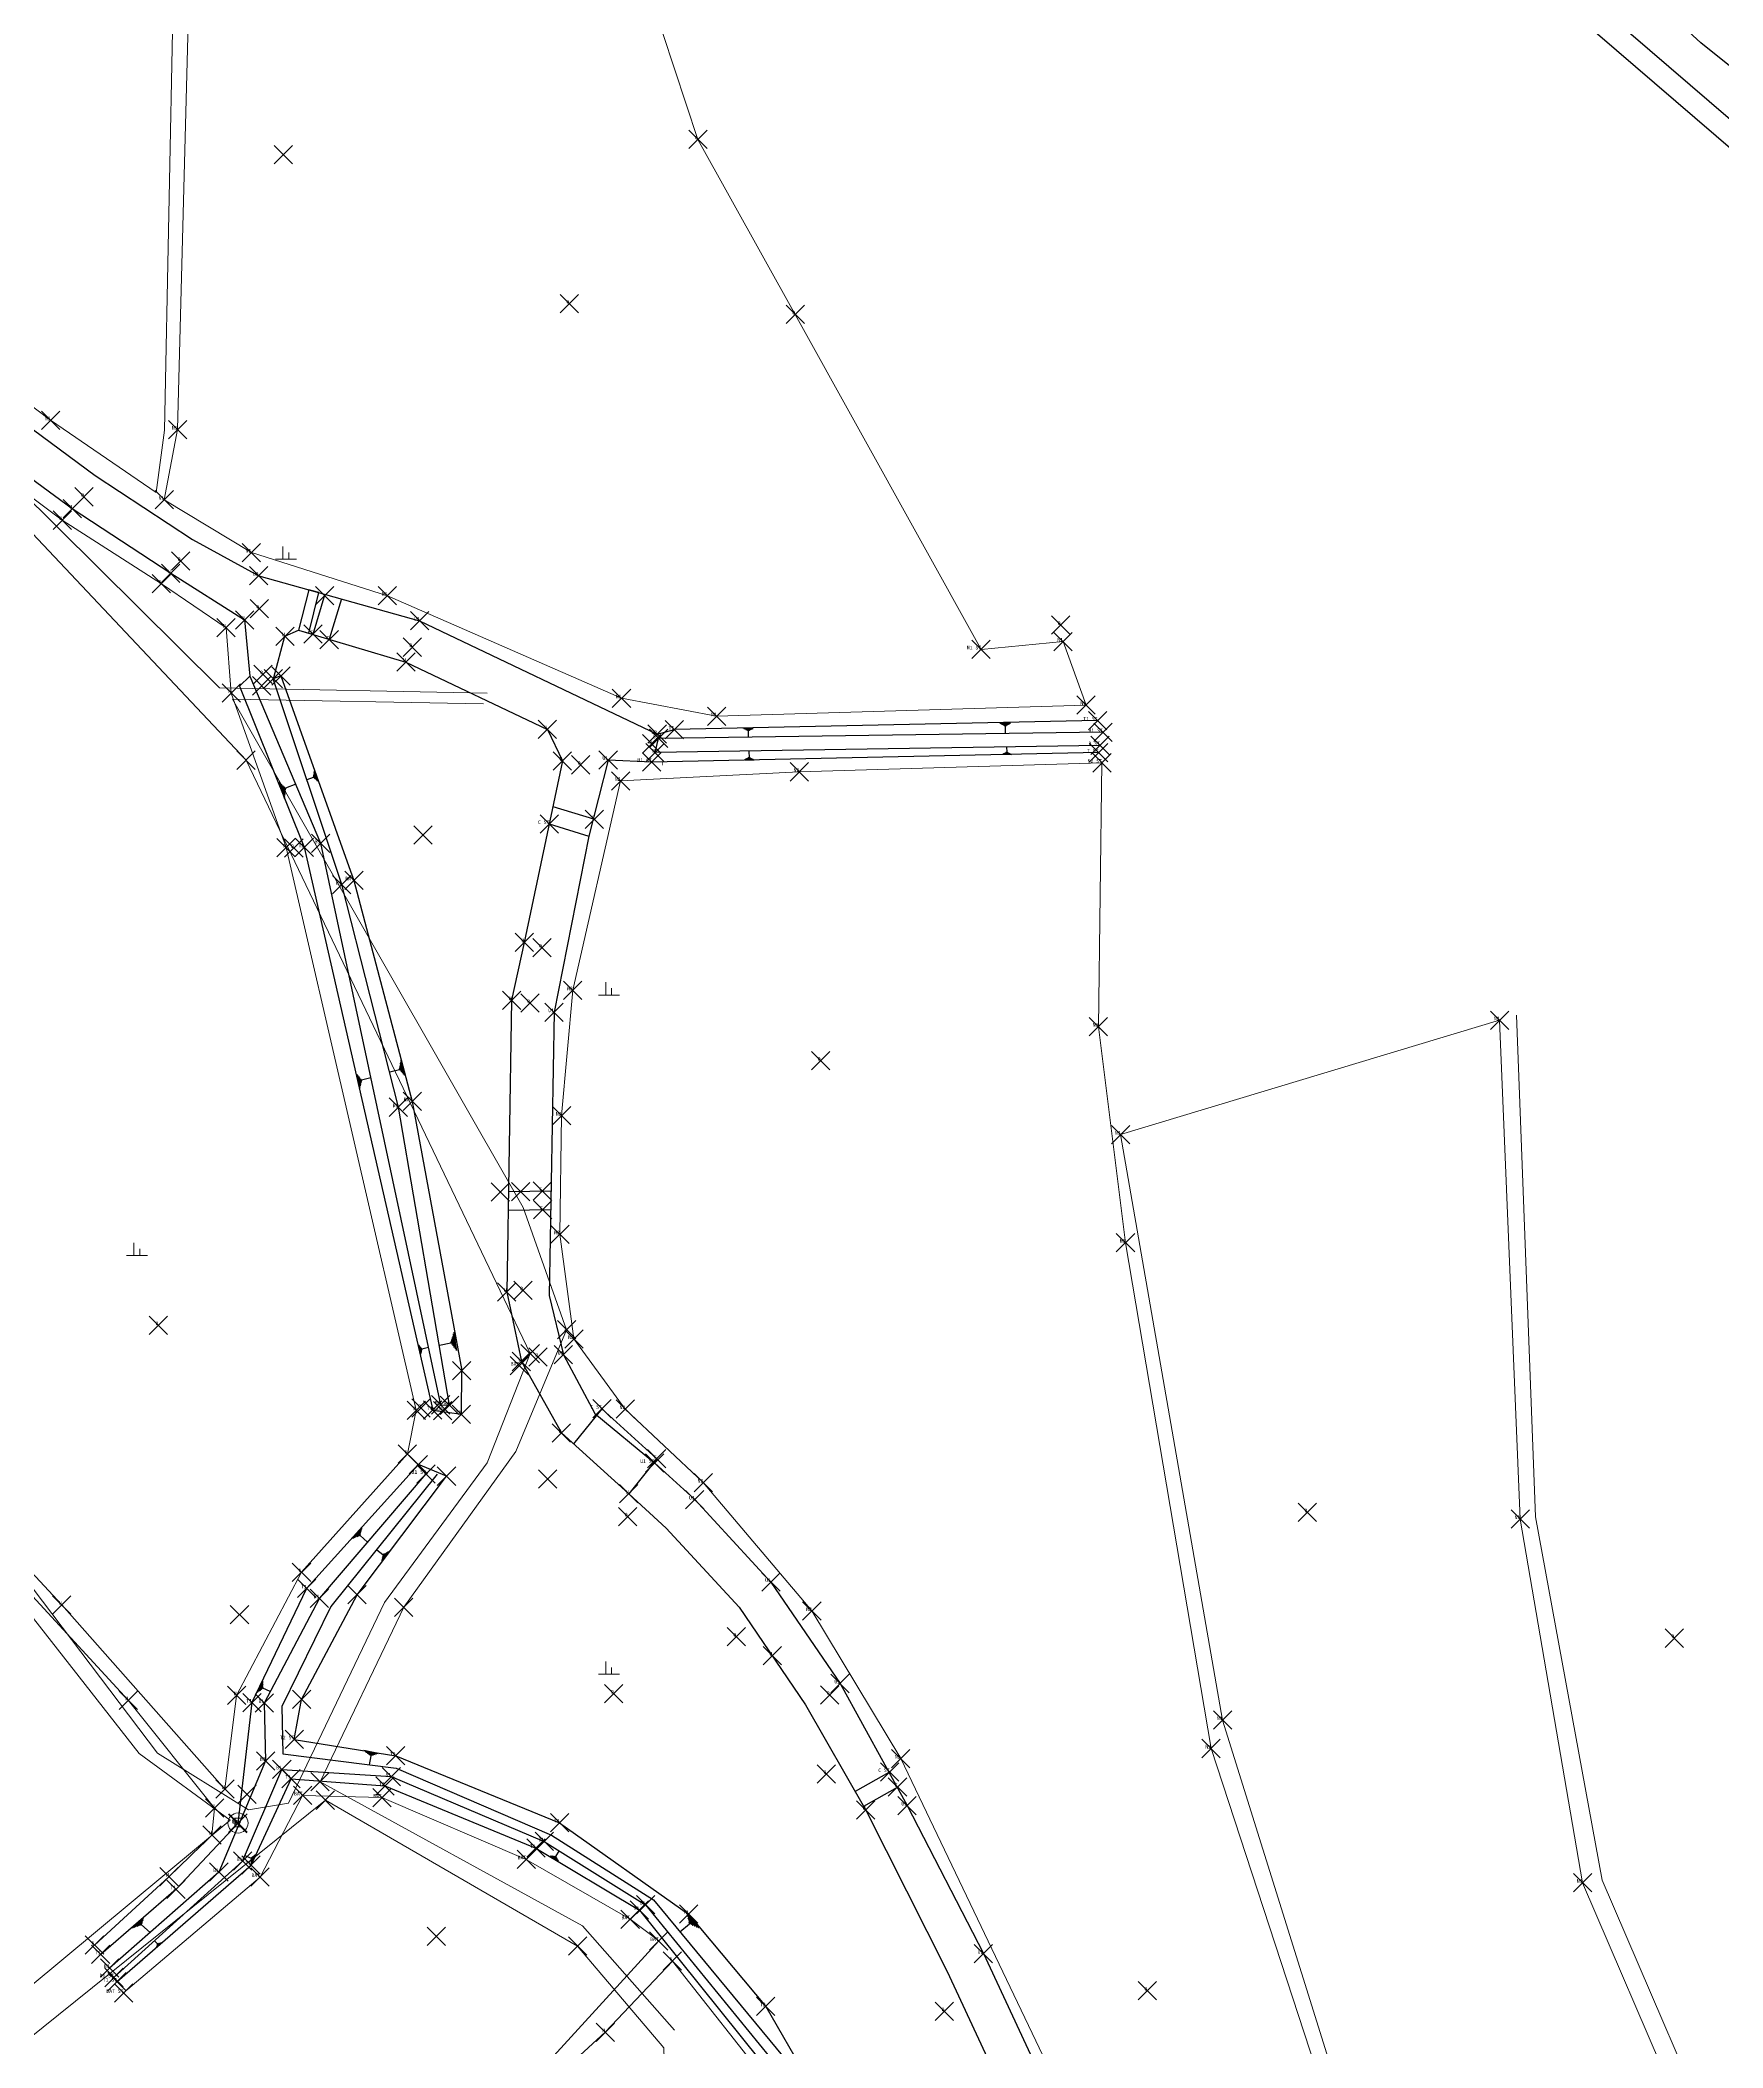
# Model space of a CAD drawing. Header units: millimetres. Extents: x 209513 to 211421, y 268482 to 269727.
# Drawn here: x 209906.1 to 209997.6, y 268704.3 to 268813.5 of the extents above; entities that cross this region are included whole.
import ezdxf
from ezdxf.enums import TextEntityAlignment as Align

# ---------------------------------------------------------------- set-up
doc = ezdxf.new("R2010")
doc.units = ezdxf.units.MM
doc.header["$MEASUREMENT"] = 0
doc.header["$PDMODE"] = 3
doc.header["$PDSIZE"] = 0.5
for name, color, linetype in [("con'c구조물", 8, 'CONTINUOUS'), ('비탈면', 8, 'CONTINUOUS'), ('수문', 8, 'CONTINUOUS'), ('측구', 8, 'CONTINUOUS'), ('현황', 8, 'CONTINUOUS')]:
    doc.layers.add(name, color=color, linetype=linetype)
for name, color, linetype, lineweight in [('논밭', 8, 'CONTINUOUS', 0), ('전력주', 8, 'CONTINUOUS', 0), ('지반고', 8, 'CONTINUOUS', 0), ('측점', 8, 'CONTINUOUS', 0)]:
    doc.layers.add(name, color=color, linetype=linetype, lineweight=lineweight)
doc.layers.get('지반고').off()
doc.styles.add('Style-Dot', font='Dotum.ttf')
doc.styles.add('txt', font='TXT', dxfattribs={"height": 0.2})

# ---------------------------------------------------------------- blocks, each defined once
blk = doc.blocks.new('ep')
at = {"layer": '전력주', "lineweight": 0}
blk.add_circle((0, 0), 0.548539918217936, dxfattribs=at)
at = {"layer": '전력주', "lineweight": 0, "style": 'Style-Dot'}
blk.add_text('E', height=0.5429726355287119, dxfattribs=at).set_placement((-0.2559829561214428, -0.242985439079348))

msp = doc.modelspace()

# ---------------------------------------------------------------- linework, layer by layer
at = {"layer": "con'c구조물", "extrusion": (0.0308095449564479, -0.006335308850533515, 0.9995051954849185)}
for p, q in [((209921.5693206881, 268783.3739961485, 15.36080460876723), (209920.9161481744, 268781.1883804292, 15.36708511370378)), ((209922.4651358019, 268783.1236467214, 15.33160446344276), (209921.8077180609, 268780.9238258185, 15.33792578787257))]:
    msp.add_line(p, q, dxfattribs=at)
at = {"layer": "con'c구조물", "extrusion": (-0.02268591164003594, -0.01338649468990124, 0.9996530153873282)}
for p, q in [((209933.9690186214, 268771.8267042306, 15.25403282823696), (209936.1746326414, 268771.1460855192, 15.29497229960657)), ((209933.7693407773, 268770.874215027, 15.23674646454244), (209935.9380000001, 268770.2050000001, 15.27700000000004))]:
    msp.add_line(p, q, dxfattribs=at)
at = {"layer": "con'c구조물", "extrusion": (-0.003756553823656259, -0.009972513594643028, 0.9999432170258342)}
for p, q in [((209931.552303182, 268750.874626586, 15.24287552867404), (209933.8733611977, 268750.9015924064, 15.25186413544695)), ((209931.5353351054, 268749.8600809158, 15.23269363853331), (209933.8563931211, 268749.8870467361, 15.2416822453061))]:
    msp.add_line(p, q, dxfattribs=at)
at = {"layer": "con'c구조물", "extrusion": (0.005337917541003876, 0.01061165244824394, 0.9999294472454759)}
for p, q in [((209936.641, 268739.0470000001, 15.39800000000006), (209935.1033496919, 268737.1279007067, 15.42657468128985)), ((209936.641, 268739.0470000001, 15.39799999999968), (209939.623, 268736.322, 15.41100000000006)), ((209939.623, 268736.322, 15.41100000000006), (209938.1002667638, 268734.4215182961, 15.43929747224365))]:
    msp.add_line(p, q, dxfattribs=at)
at = {"layer": "con'c구조물"}
for p, q in [((209952.2568100694, 268719.2489806086, 15.27572725667598), (209950.4215937191, 268718.2041630606, 15.22036429858034)), ((209952.7019062669, 268718.4368523743, 15.24630333152488), (209950.8797607331, 268717.399476248, 15.19133468065453))]:
    msp.add_line(p, q, dxfattribs=at)
at = {"layer": '논밭'}
for p, q in [((209935.4070862825, 268827.673737229, 15.09), (209941.8636355736, 268808.1313704772, 15.15)), ((209913.5242555165, 268826.0788260938, 15.07), (209912.8363061628, 268792.3010412223, 15.14)), ((209941.8636355736, 268808.1313704772, 15.15), (209947.1584758685, 268798.6049934491, 15.08)), ((209947.1584758685, 268798.6049934491, 15.08), (209957.2760014221, 268780.3709986154, 15.11400718866628)), ((209912.3835633257, 268788.9155496625, 15.17), (209906.643, 268792.844, 15.172)), ((209912.8363061628, 268792.3010412223, 15.14), (209912.3835633257, 268788.9155496625, 15.17)), ((209918.8809999212, 268785.2804023878), (209920.0234901196, 268785.2804023878)), ((209919.281329868, 268785.9809955505), (209919.281329868, 268785.2804023878)), ((209919.6006898337, 268785.6486933709), (209919.6006898337, 268785.2804023878)), ((209947.381, 268773.711, 14.989), (209963.849, 268774.2, 15.039)), ((209936.449190637, 268761.5603918462), (209937.5916808354, 268761.5603918462)), ((209936.8495205838, 268762.2609850089), (209936.8495205838, 268761.5603918462)), ((209937.1688805495, 268761.9286828293), (209937.1688805495, 268761.5603918462)), ((209910.7702916023, 268747.3782549815), (209911.9127818006, 268747.3782549815)), ((209911.1706215491, 268748.0788481442), (209911.1706215491, 268747.3782549815)), ((209911.4899815148, 268747.7465459646), (209911.4899815148, 268747.3782549815)), ((209936.8495205838, 268725.2953217385), (209936.8495205838, 268724.5947285758)), ((209936.449190637, 268724.5947285758), (209937.5916808354, 268724.5947285758)), ((209937.1688805495, 268724.9630195589), (209937.1688805495, 268724.5947285758))]:
    msp.add_line(p, q, dxfattribs=at)
at = {"layer": '논밭', "extrusion": (0.0002367025367294667, -0.0002305551082386811, 0.9999999454081241)}
for p, q in [((209913.5500066552, 268792.3359935183, 15.12711583395915), (209914.426009872, 268826.1559903849, 15.13470585522814)), ((209912.8259870778, 268788.519012587, 15.12640718673932), (209913.5500066552, 268792.3359935183, 15.12711583395915)), ((209917.5670072487, 268785.6459929402, 15.12462258578514), (209912.8259870778, 268788.519012587, 15.12640718673932)), ((209924.9719908465, 268783.2970089164, 15.12232823699199), (209917.5670072487, 268785.6459929402, 15.12462258578514)), ((209937.7059997701, 268777.7160002247, 15.11802733447925), (209924.9719908465, 268783.2970089164, 15.12232823699199)), ((209957.2760014221, 268780.3709986154, 15.11400718866628), (209961.7320061667, 268780.8029939941, 15.1130520397287)), ((209961.7320061667, 268780.8029939941, 15.1130520397287), (209962.9869988064, 268777.342001163, 15.11195703015073)), ((209942.8850072378, 268776.7389929509, 15.11657619617693), (209937.7059997701, 268777.7160002247, 15.11802733447925)), ((209962.9869988064, 268777.342001163, 15.11195703015073), (209942.8850072378, 268776.7389929509, 15.11657619617693))]:
    msp.add_line(p, q, dxfattribs=at)
at = {"layer": '논밭'}
for points in [[(209907.8329869334, 268881.8795179275), (209900.1859869334, 268872.0490179275), (209900.1859869334, 268872.0490179275), (209900.1859869334, 268872.0490179275), (209890.3833099389, 268838.2987493921), (209890.3833099389, 268838.2987493921), (209888.131943388, 268820.4621424152), (209888.131943388, 268820.4621424152), (209889.5646179628, 268808.5859559196), (209889.5646179628, 268808.5859559196), (209889.5646179628, 268808.5859559196), (209889.5646179628, 268808.5859559196), (209904.8409869334, 268789.1800179275), (209915.8319692093, 268778.2826849128), (209930.3960376655, 268777.9981438784), (209930.3960376655, 268777.9981438784)], [(209887.8119940308, 268808.6827488316), (209903.8376681994, 268788.5832116385), (209903.8376681994, 268788.5832116385), (209917.2757295222, 268774.3459766931), (209917.2757295222, 268774.3459766931), (209932.738142348, 268742.0486424438), (209932.738142348, 268742.0486424438), (209930.4066966709, 268736.0942319373), (209924.8083551697, 268728.5031901845)], [(209916.5394277281, 268777.6595892349), (209932.3512902239, 268750.0028374054), (209932.3512902239, 268750.0028374054), (209934.7195516596, 268743.343164916), (209934.7195516596, 268743.343164916)], [(209916.5394277281, 268777.6595892349), (209930.2069869333, 268777.4160179275), (209930.2069869333, 268777.4160179275)], [(209876.123683015, 268768.4527756598), (209885.3795508864, 268756.0785388177), (209912.4632572473, 268720.2952331254), (209917.4093535025, 268717.2117070447), (209919.5813730087, 268717.573592418)], [(209882.7255180173, 268757.4675137891), (209889.6323166749, 268748.173610124), (209911.4675564936, 268720.2857569075), (209916.41159264, 268716.6485487279)], [(209931.9489869333, 268736.7130179275), (209934.7195516596, 268743.343164916)], [(209931.9489869333, 268736.7130179275), (209931.9489869333, 268736.7130179275), (209925.8610857513, 268728.2385662364), (209921.30916902, 268718.7398132172), (209921.30916902, 268718.7398132172), (209921.30916902, 268718.7398132172), (209935.5884044454, 268710.9003491931), (209935.5884044454, 268710.9003491931), (209940.5966309673, 268705.2253766725)], [(209924.8083551697, 268728.5031901845), (209919.5813730087, 268717.573592418)], [(209869.944, 268676.207), (209921.5972298396, 268717.7410582325)], [(209940.0045877418, 268704.2593178304), (209935.3173395793, 268709.801818203), (209921.5972298396, 268717.7410582325), (209921.5972298396, 268717.7410582325)], [(209869.198, 268677.386), (209916.41159264, 268716.6485487279)], [(209885.7335078482, 268659.2700941749), (209927.3919962936, 268691.9630671783), (209940.0692203738, 268702.3779376591), (209940.0045877418, 268704.2593178303)]]:
    msp.add_lwpolyline(points, dxfattribs=at)
at = {"layer": '논밭', "extrusion": (0.0003118027710556462, -0.000435577095586781, 0.9999998565258026), "elevation": -36.49345377722924}
msp.add_lwpolyline([(209914.6570749378, 268862.8515991312), (209899.3810632084, 268863.5676144117), (209895.4730521734, 268847.7406310631), (209892.6790625987, 268835.7336174482), (209891.2090904207, 268820.5015799275), (209891.6420729388, 268814.26860497), (209893.1350853382, 268807.1065884288), (209896.4230758242, 268800.5586025639), (209906.6280656622, 268792.8536181837)], dxfattribs=at)
at = {"layer": '논밭', "extrusion": (0.0006714801572836021, -0.0001403500967766912, 0.9999997647080967), "elevation": 118.4106645980119}
msp.add_lwpolyline([(209874.0994869356, 268808.399263148), (209885.1804783941, 268812.2922654168), (209887.7474811727, 268812.9102649512), (209890.735534889, 268802.5232539665), (209893.2014826291, 268798.5962650448), (209895.7325075747, 268796.034259975), (209902.4914328597, 268790.9552759604), (209907.2224344791, 268787.4282758795), (209912.6134466932, 268783.9702736147), (209916.1295103627, 268781.5702604961), (209916.4125089559, 268778.0202608382), (209919.3974753804, 268769.6082680798), (209926.48148587, 268738.9842665227), (209925.9984712063, 268736.604269588), (209920.2364725052, 268730.1632691087), (209916.707505532, 268723.4642621052), (209916.0744915736, 268718.3652650429), (209907.1904774609, 268728.3842674756), (209900.2564709665, 268735.8462684329)], dxfattribs=at)
at = {"layer": '논밭', "extrusion": (0.001538218936627372, -0.0001002819050938015, 0.9999988119123154), "elevation": 311.0111037776603}
msp.add_lwpolyline([(209963.5774670076, 268774.2325447637), (209963.386568756, 268759.8655381877), (209964.8596223893, 268748.1115348644), (209969.5155491994, 268720.5845401332), (209975.8524571004, 268701.2255467238), (209975.6635050088, 268693.786543623), (209975.0075273199, 268691.3495421301), (209968.4265812522, 268688.8535381191), (209964.5384597178, 268695.1455457108), (209952.62652611, 268720.0325403385), (209947.792519523, 268728.0745403547), (209941.886560351, 268735.0555372023), (209937.6425084577, 268739.0565402381), (209934.8446009847, 268742.8795339708), (209934.0795111349, 268748.5755397408), (209934.1736063934, 268755.0335335055), (209934.7855241438, 268761.8545388803), (209937.3874303104, 268773.2515451411), (209947.1095634013, 268773.7435372119)], dxfattribs=at)
at = {"layer": '논밭', "extrusion": (-0.0009666898849818543, -0.0005701214813454407, 0.9999993702358831), "elevation": -341.1030647979517}
msp.add_lwpolyline([(209997.1644652705, 268694.9991979083), (209994.9394479429, 268701.3981872623), (209989.9154145228, 268713.0911670362), (209986.5274422064, 268732.892181079), (209985.4065480995, 268760.0422394275), (209964.7805084359, 268753.8122227315), (209970.3304217405, 268721.9461752507), (209976.8104564137, 268701.169197291), (209976.2064189948, 268690.9191770551), (209974.8204795773, 268689.7662133537), (209969.2464599478, 268687.7542036399), (209973.9174451984, 268681.3221946992), (209983.478447498, 268672.8621947957), (209990.8364430933, 268664.392191547), (209992.0904048063, 268659.2441694575), (209991.7534329979, 268652.3151873028), (209988.2644056273, 268643.683173525), (209983.6354300241, 268634.1621907367)], dxfattribs=at)
at = {"layer": '논밭', "elevation": 15.113}
msp.add_lwpolyline([(209998.344, 268696.478), (209991.0626353074, 268713.3819989795), (209987.4340798868, 268733.1676427635), (209986.4098636675, 268760.4579162738)], dxfattribs=at)
at = {"layer": '논밭', "extrusion": (-0.005668283752365497, -0.00490487568878278, 0.9999719059822533), "elevation": -2492.598503847822}
msp.add_lwpolyline([(209896.7393659581, 268725.9584484413), (209907.5835318479, 268714.1855828554), (209912.2782750344, 268708.3193659307), (209912.1323567368, 268706.845456388), (209909.7950031651, 268704.5762102253), (209905.7451815962, 268700.8564656691)], dxfattribs=at)
at = {"layer": '논밭', "extrusion": (-0.005165705181539792, -0.001593456849760757, 0.9999853880858687), "elevation": -1497.844958003163}
msp.add_lwpolyline([(209907.8870071269, 268705.2033714897), (209915.3179544712, 268711.5083166591), (209917.6333265091, 268715.950416252), (209921.9485427194, 268715.8314653372), (209929.7966756313, 268712.4724782999), (209935.4532333878, 268709.2103227426), (209937.0082074747, 268708.0293098488), (209929.3782317913, 268699.6693593658), (209918.5583244987, 268689.9724448053)], dxfattribs=at)
at = {"layer": '논밭', "extrusion": (-0.002277892255072787, -0.0009266723027100704, 0.9999969762380874), "elevation": -712.3074785441571}
msp.add_lwpolyline([(209921.2432690442, 268690.6943059383), (209936.3092709591, 268704.5662848598), (209939.967318416, 268708.4402986416), (209945.4323976314, 268701.4933280821), (209950.6012042672, 268692.1802479628), (209954.233313295, 268685.1792914887), (209948.2633128383, 268678.8723003119), (209935.3481709471, 268667.1102612704)], dxfattribs=at)
at = {"layer": '비탈면', "elevation": 12.248}
for points in [[(209944.625411787, 268775.597708915), (209944.6180336825, 268775.9472428228), (209944.5675732596, 268775.9711555155), (209944.6674400904, 268775.9732635454), (209944.5171128367, 268775.9950682083), (209944.7168464983, 268775.999284268), (209944.4666524138, 268776.018980901), (209944.7662529062, 268776.0253049906), (209944.4161919909, 268776.0428935937), (209944.8156593142, 268776.0513257132), (209944.365731568, 268776.0668062865), (209944.8650657221, 268776.0773464359), (209944.3152711452, 268776.0907189792)], [(209958.6029492844, 268775.8104231087), (209958.5945249254, 268776.209522783), (209958.5369089463, 268776.2368264227), (209958.6509374247, 268776.2392333824), (209958.4792929672, 268776.2641300624), (209958.7073499239, 268776.2689439818), (209958.421676988, 268776.291433702), (209958.7637624231, 268776.2986545812), (209958.3640610089, 268776.3187373417), (209958.8201749224, 268776.3283651806), (209958.3064450298, 268776.3460409814), (209958.8765874216, 268776.35807578), (209958.2488290507, 268776.3733446211)], [(209944.6388818803, 268774.8188211794), (209944.6458098324, 268774.4917565616), (209944.693028203, 268774.4693845105), (209944.5995811693, 268774.4674050956), (209944.7402465735, 268774.4470124595), (209944.5533525061, 268774.4430536297), (209944.7874649441, 268774.4246404085), (209944.507123843, 268774.4187021638), (209944.8346833146, 268774.4022683575), (209944.4608951799, 268774.394350698), (209944.8819016852, 268774.3798963065), (209944.4146665168, 268774.3699992321), (209944.9291200557, 268774.3575242555)], [(209958.6602637105, 268775.0692761699), (209958.6664640497, 268774.7765617354), (209958.7087232788, 268774.7565393242), (209958.6250905832, 268774.7547677988), (209958.7509825079, 268774.7365169131), (209958.5837171168, 268774.7329738621), (209958.7932417371, 268774.716494502), (209958.5423436504, 268774.7111799255), (209958.8355009663, 268774.6964720909), (209958.500970184, 268774.6893859889), (209958.8777601954, 268774.6764496798), (209958.4595967176, 268774.6675920523), (209958.9200194246, 268774.6564272686)], [(209920.603648464, 268773.2877173029), (209920.9570550642, 268773.4138409309), (209920.9642807317, 268773.4733364187), (209921.000316054, 268773.3723631043), (209920.9715063991, 268773.5328319065), (209921.0435770437, 268773.3308852778), (209920.9787320665, 268773.5923273942), (209921.0868380335, 268773.2894074512), (209920.985957734, 268773.651822882), (209921.1300990232, 268773.2479296246), (209920.9931834014, 268773.7113183698), (209921.173360013, 268773.206451798), (209921.0004090689, 268773.7708138575)], [(209919.979453162, 268773.0477164698), (209919.4173333925, 268772.8223557959), (209919.4093763624, 268772.7259557808), (209919.3449875984, 268772.8865614292), (209919.4014193322, 268772.6295557655), (209919.2726418043, 268772.9507670624), (209919.3934623021, 268772.5331557504), (209919.2002960102, 268773.0149726957), (209919.385505272, 268772.4367557352), (209919.1279502161, 268773.079178329), (209919.3775482419, 268772.34035572), (209919.0556044221, 268773.1433839622), (209919.3695912118, 268772.2439557048)], [(209925.1047952988, 268757.3791463681), (209925.6211178874, 268757.5153868315), (209925.638535149, 268757.598878663), (209925.6774609957, 268757.4513579234), (209925.6559524105, 268757.6823704945), (209925.7338041039, 268757.3873290154), (209925.6733696721, 268757.7658623261), (209925.7901472122, 268757.3233001073), (209925.6907869336, 268757.8493541576), (209925.8464903204, 268757.2592711992), (209925.7082041951, 268757.9328459891), (209925.9028334287, 268757.1952422911), (209925.7256214567, 268758.0163378206)], [(209924.0621341442, 268757.0479850267), (209923.562054864, 268756.9338238985), (209923.542643648, 268756.854229635), (209923.5100261828, 268756.9971094294), (209923.5232324321, 268756.7746353716), (209923.4579975016, 268757.0603949603), (209923.5038212161, 268756.6950411082), (209923.4059688204, 268757.1236804912), (209923.4844100001, 268756.6154468447), (209923.3539401393, 268757.1869660221), (209923.4649987841, 268756.5358525813), (209923.3019114581, 268757.250251553), (209923.4455875681, 268756.4562583178)], [(209927.7996558558, 268742.510298637), (209928.4268116064, 268742.6253656275), (209928.4551703042, 268742.7231783769), (209928.4880465872, 268742.5439910196), (209928.483529002, 268742.8209911263), (209928.549281568, 268742.4626164117), (209928.5118876999, 268742.9188038756), (209928.6105165489, 268742.3812418038), (209928.5402463977, 268743.016616625), (209928.6717515297, 268742.2998671958), (209928.5686050955, 268743.1144293744), (209928.7329865105, 268742.2184925879), (209928.5969637934, 268743.2122421238)], [(209927.1988459486, 268742.3781575015), (209926.839952552, 268742.2962271422), (209926.8260216464, 268742.2391044885), (209926.8026129724, 268742.3416454589), (209926.8120907409, 268742.1819818347), (209926.7652733927, 268742.3870637756), (209926.7981598353, 268742.1248591809), (209926.7279338131, 268742.4324820923), (209926.7842289297, 268742.0677365271), (209926.6905942334, 268742.477900409), (209926.7702980241, 268742.0106138734), (209926.6532546538, 268742.5233187258), (209926.7563671185, 268741.9534912196)], [(209923.8817957412, 268731.7793702968), (209923.4811856342, 268732.1408341908), (209923.4009329275, 268732.109423025), (209923.5042083257, 268732.2238830556), (209923.3206802207, 268732.0780118593), (209923.5272310172, 268732.3069319204), (209923.2404275139, 268732.0466006936), (209923.5502537087, 268732.3899807853), (209923.1601748071, 268732.0151895279), (209923.5732764002, 268732.4730296501), (209923.0799221004, 268731.9837783622), (209923.5962990917, 268732.556078515), (209922.9996693936, 268731.9523671965)], [(209924.389785588, 268731.3659659517), (209924.7295537245, 268731.1095380067), (209924.7904554407, 268731.1397600301), (209924.7171903135, 268731.0426834197), (209924.8513571568, 268731.1699820536), (209924.7048269025, 268730.9758288327), (209924.912258873, 268731.2002040769), (209924.6924634915, 268730.9089742457), (209924.9731605892, 268731.2304261004), (209924.6801000806, 268730.8421196587), (209925.0340623054, 268731.2606481238), (209924.6677366697, 268730.7752650717), (209925.0949640216, 268731.2908701472)], [(209918.5968065258, 268723.6508280871), (209918.191948789, 268723.844719228), (209918.1353316448, 268723.8007317756), (209918.1907291136, 268723.9164054148), (209918.0787145006, 268723.7567443233), (209918.1895094382, 268723.9880916015), (209918.0220973564, 268723.712756871), (209918.1882897629, 268724.0597777883), (209917.9654802122, 268723.6687694187), (209918.1870700875, 268724.1314639751), (209917.908863068, 268723.6247819663), (209918.1858504121, 268724.2031501618), (209917.8522459238, 268723.580794514)], [(209924.0020697947, 268719.6637652094), (209924.0818744352, 268720.1590207793), (209924.0168239709, 268720.2057968401), (209924.1583255624, 268720.1829955142), (209923.9517735067, 268720.2525729008), (209924.2347766896, 268720.2069702491), (209923.8867230425, 268720.2993489616), (209924.3112278167, 268720.230944984), (209923.8216725783, 268720.3461250223), (209924.3876789439, 268720.2549197188), (209923.756622114, 268720.392901083), (209924.4641300711, 268720.2788944537), (209923.6915716498, 268720.4396771438)], [(209917.2177579734, 268714.7306406939), (209917.5508295969, 268714.5762004544), (209917.5966833186, 268714.6127506692), (209917.5525575358, 268714.5175873482), (209917.6425370402, 268714.649300884), (209917.5542854748, 268714.458974242), (209917.6883907618, 268714.6858510988), (209917.5560134136, 268714.4003611358), (209917.7342444834, 268714.7224013136), (209917.5577413525, 268714.3417480296), (209917.780098205, 268714.7589515284), (209917.5594692914, 268714.2831349234), (209917.8259519266, 268714.7955017432)], [(209934.3101050235, 268714.9916492855), (209934.1197302595, 268714.673793437), (209934.1515400404, 268714.6238930529), (209934.0607240837, 268714.6782858426), (209934.1833498214, 268714.5739926689), (209934.0017179079, 268714.6827782483), (209934.2151596023, 268714.5240922848), (209933.9427117321, 268714.687270654), (209934.2469693833, 268714.4741919008), (209933.8837055563, 268714.6917630597), (209934.2787791642, 268714.4242915168), (209933.8246993805, 268714.6962554654), (209934.3105889451, 268714.3743911327)], [(209912.0528379415, 268710.5329691517), (209911.5972982455, 268710.9596159975), (209911.5157295957, 268710.9294253642), (209911.6220869288, 268711.0429852972), (209911.4341609459, 268710.899234731), (209911.6468756122, 268711.126354597), (209911.3525922961, 268710.8690440978), (209911.6716642955, 268711.2097238967), (209911.2710236462, 268710.8388534646), (209911.6964529788, 268711.2930931965), (209911.1894549964, 268710.8086628314), (209911.7212416621, 268711.3764624962), (209911.1078863466, 268710.7784721981)], [(209940.8843269004, 268710.568215848), (209941.4132776062, 268711.0104118998), (209941.3878889349, 268711.1175617187), (209941.514230664, 268710.9664329456), (209941.3625002636, 268711.2247115375), (209941.6151837218, 268710.9224539913), (209941.3371115924, 268711.3318613563), (209941.7161367796, 268710.8784750371), (209941.3117229211, 268711.4390111751), (209941.8170898375, 268710.8344960828), (209941.2863342499, 268711.546160994), (209941.9180428953, 268710.7905171285), (209941.2609455786, 268711.6533108128)], [(209912.2843838093, 268710.1053426517), (209912.4632634865, 268709.9208205035), (209912.5024009131, 268709.9331945896), (209912.4496802994, 268709.8820861105), (209912.5415383398, 268709.9455686758), (209912.4360971123, 268709.8433517175), (209912.5806757665, 268709.9579427619), (209912.4225139252, 268709.8046173244), (209912.6198131931, 268709.9703168481), (209912.4089307382, 268709.7658829314), (209912.6589506198, 268709.9826909342), (209912.3953475511, 268709.7271485383), (209912.6980880465, 268709.9950650203)]]:
    msp.add_lwpolyline(points, dxfattribs=at)
at = {"layer": '수문', "elevation": 15.4425689741156}
msp.add_lwpolyline([(209920.1391309113, 268781.4189439585), (209920.685025297, 268781.2569612817), (209921.2384543024, 268783.4664618915), (209920.6871703134, 268783.6205267523), (209920.1391309113, 268781.4189439585)], dxfattribs=at)
at = {"layer": '측구', "extrusion": (-0.002365960113180924, -0.0004604847966485613, 0.9999970950890282)}
for p, q in [((209897.6353626069, 268798.2699708706, 15.38225308270461), (209909.0756043238, 268789.8470427152, 15.40544167529387)), ((209909.0756043238, 268789.8470427152, 15.40544167529387), (209914.3691055976, 268786.3646762964, 15.41636234309814)), ((209914.3691055976, 268786.3646762964, 15.41636234309814), (209917.9659859012, 268784.380997256, 15.42395898645654))]:
    msp.add_line(p, q, dxfattribs=at)
at = {"layer": '측구'}
for p, q in [((209936.981, 268774.353, 15.349), (209935.938, 268770.205, 15.277)), ((209939.355, 268774.242, 15.381), (209936.981, 268774.353, 15.349)), ((209935.938, 268770.205, 15.277), (209934.036, 268760.626, 15.234))]:
    msp.add_line(p, q, dxfattribs=at)
at = {"layer": '측구', "extrusion": (-0.002365960113180924, -0.0004604847966485613, 0.9999970950890282), "elevation": -605.0047414073148}
msp.add_lwpolyline([(209899.4541124067, 268884.0819315618), (209897.0470032116, 268872.8149128151), (209889.5628609071, 268838.1938928661), (209888.1569287233, 268829.6939077323), (209887.5419020531, 268821.3709037587), (209888.8990283829, 268808.457928976), (209890.8889352726, 268802.6279103881), (209893.3069663602, 268798.6869155393), (209895.6459219581, 268796.3469058712), (209907.2669320196, 268787.7909024062), (209912.6268105494, 268784.2648762185), (209916.6499175876, 268781.7288951288), (209916.9388505317, 268778.6678822449)], dxfattribs=at)
at = {"layer": '측구', "extrusion": (0.01579971710802624, -0.0007829455074627258, 0.9998748701390784)}
for points, elevation in [([(278839.0894764041, -196333.8525666087), (278841.3586228688, -196334.3448316018), (278841.7282360204, -196335.0756742705), (278840.2864524373, -196340.9952436065), (278837.003752085, -196348.8606257235), (278835.3302419841, -196349.7609820406), (278825.3668405764, -196348.1822072626), (278822.1834551567, -196347.6471283877), (278806.306755452, -196348.1679875923), (278802.5738803491, -196349.1513811211), (278798.7995898018, -196351.5223312612), (278798.7995898018, -196351.5223312613), (278795.6747932401, -196355.3410020017)], 3121.678245741887), ([(278821.6485821463, -196349.9860647675), (278821.6485821463, -196349.9860647675), (278806.2399346823, -196350.4915688087), (278803.0517735191, -196351.4205260208), (278799.9395612273, -196353.2939928844), (278799.9395612274, -196353.2939928845), (278797.4174275075, -196356.6645094842)], 3121.705549208329)]:
    msp.add_lwpolyline(points, dxfattribs=dict(at, elevation=elevation))
at = {"layer": '측구', "extrusion": (-0.002766262378916175, -0.003476095584678564, 0.9999901322272822)}
for points, elevation in [([(209938.7457388327, 268732.5044241024), (209940.929807932, 268730.5105124789), (209945.0738474021, 268726.0245692553), (209948.8428855406, 268720.4996324386), (209952.4829684332, 268713.8577592286), (209956.6348225318, 268705.802604593), (209963.5507241469, 268690.9515374362), (209967.0505475448, 268685.0083345971), (209973.0812782705, 268676.9140161336), (209979.8732661146, 268670.9850040243), (209985.1002488816, 268666.0159872588), (209989.0862861899, 268661.3580431179), (209990.2352900924, 268658.5880592327), (209990.8152048847, 268655.0759705914), (209990.8121357395, 268652.7638976863), (209990.3363948246, 268649.1962470956), (209989.8583191976, 268647.0701672063), (209986.6792594378, 268640.1021494949), (209982.5680815276, 268631.5979970783), (209980.1179110935, 268624.9838346512), (209977.5878101225, 268615.759775664), (209976.5819052588, 268613.3209147837), (209973.6947364969, 268608.0917481912), (209971.6546696126, 268605.6136889242), (209969.4906917238, 268603.7227385385), (209962.6515795769, 268598.7376606144), (209957.7786037543, 268595.4547342594), (209954.2595895558, 268592.9377485436), (209951.2806037204, 268590.3657962044), (209947.9746495649, 268587.13288924)], -1499.675401172145), ([(209937.3377967792, 268730.829513807), (209939.3773530106, 268728.9488937491), (209943.3478298482, 268724.6508329333), (209946.9651177648, 268719.3483428945), (209950.2319134215, 268713.610702416), (209954.6590900765, 268704.8338802219), (209961.6011621855, 268689.9266150759), (209965.7874887527, 268682.8552797996), (209971.0323912289, 268675.7941746943), (209978.3913146118, 268669.3583510951), (209983.5023726513, 268664.4995378531), (209987.2051689043, 268659.7819143028), (209988.106001479, 268657.9794057049), (209988.6149653874, 268654.8970108684), (209988.6123252827, 268652.9081461684), (209988.1814469116, 268649.6029108811), (209987.7638417025, 268647.7796093886), (209984.6879018913, 268641.0376149931), (209979.7520065473, 268631.1519190922), (209977.1937646032, 268623.4466739172), (209975.5017714333, 268616.4714993649), (209974.6021319734, 268614.282203373), (209971.2916710015, 268608.731673577), (209970.0710164926, 268607.1514409683), (209968.1162690973, 268605.4433226179), (209960.4385354849, 268600.0386079886), (209956.5238167939, 268597.2620695102), (209954.2875617859, 268595.7476965365), (209949.79123898, 268591.9864290061), (209946.397688794, 268588.7619362754)], -1499.675401172144)]:
    msp.add_lwpolyline(points, dxfattribs=dict(at, elevation=elevation))
at = {"layer": '측구'}
msp.add_polyline3d([(209917.966, 268784.381, 15.418), (209926.722, 268781.934, 15.344), (209939.648, 268775.764, 15.323)], dxfattribs=at)
at = {"layer": '측점'}
for p in [(209941.8636355736, 268808.1313704772, 15.15), (209919.299, 268807.294, 15.08), (209934.8636116855, 268799.1971592085, 15.08), (209947.1584758685, 268798.6049934491, 15.08), (209906.643, 268792.844, 15.172), (209913.55, 268792.336, 15.099), (209907.818, 268788.041, 15.402), (209908.457, 268788.679, 14.15), (209912.826, 268788.519, 15.181), (209907.28, 268787.409, 15.255), (209913.716, 268785.184, 14.174), (209917.567, 268785.646, 15.094), (209912.671, 268783.951, 15.235), (209913.178, 268784.515, 15.357), (209917.966, 268784.381, 15.418), (209917.993, 268782.589, 14.151), (209921.549, 268783.306, 15.361), (209924.972, 268783.297, 15.161), (209916.187, 268781.551, 15.139), (209917.201, 268781.979, 15.407), (209926.722, 268781.934, 15.344), (209961.597, 268781.703, 15.058), (209919.39, 268781.086, 15.392), (209920.925, 268781.218, 15.367), (209921.8, 268780.898, 15.338), (209926.319, 268780.496, 14.073), (209961.732, 268780.803, 15.087), (209925.979, 268779.686, 15.327), (209957.276, 268780.371, 15.108), (209957.2760014221, 268780.3709986154, 15.11400718866628), (209918.1273810954, 268778.3903537943, 14.66), (209918.201, 268779.02, 14.193), (209918.755, 268778.776, 14.662), (209919.178, 268778.927, 15.162), (209916.47, 268778.001, 15.141), (209937.706, 268777.716, 15.119), (209962.987, 268777.342, 15.117), (209933.673, 268776.018, 15.311), (209942.885, 268776.739, 15.086), (209963.61, 268776.498, 15.4), (209939.354, 268775.234, 14.189), (209939.648, 268775.764, 15.323), (209939.726, 268775.529, 14.651), (209940.586, 268776.012, 15.383), (209963.744, 268775.152, 15.031), (209963.899, 268775.868, 14.955), (209934.489, 268774.302, 15.277), (209935.484, 268774.091, 14.057), (209936.981, 268774.353, 15.349), (209939.355, 268774.242, 15.381), (209939.531, 268774.758, 14.698), (209963.668, 268774.757, 15.182), (209963.849, 268774.2, 15.039), (209937.659, 268773.219, 15.083), (209947.381, 268773.711, 14.989), (209933.783, 268770.87, 15.237), (209936.23, 268771.129, 15.296), (209919.455, 268769.589, 15.19), (209919.877, 268769.569, 15.453), (209920.443, 268769.609, 15.42), (209921.331, 268769.821, 14.505), (209922.483, 268767.571, 14.506), (209923.149, 268767.8, 15.08), (209932.418, 268764.429, 15.224), (209933.374, 268764.143, 13.98), (209935.057, 268761.822, 15.024), (209931.726, 268761.276, 15.227), (209932.726, 268761.122, 13.981), (209934.036, 268760.626, 15.234), (209963.658, 268759.833, 14.973), (209985.49, 268760.193, 15.168), (209948.5400630368, 268757.9910903262, 15.03), (209925.57, 268755.458, 14.553), (209926.322, 268755.775, 15.084), (209934.445, 268755.001, 14.971), (209964.864, 268753.963, 15.117), (209933.392, 268750.896, 15.25), (209933.422, 268749.882, 15.24), (209934.351, 268748.543, 15.033), (209965.131, 268748.079, 14.937), (209932.345, 268745.491, 13.984), (209931.46, 268745.393, 15.196), (209912.5078976894, 268743.5917428131, 15.19), (209935.116, 268742.847, 14.974), (209929.011, 268741.119, 15.1), (209932.149, 268741.392, 15.206), (209932.258, 268741.616, 15.224), (209933.164, 268741.868, 13.958), (209934.548, 268741.981, 15.205), (209926.539, 268738.965, 15.172), (209926.797, 268739.092, 15.258), (209927.437, 268738.972, 15.032), (209927.866, 268739.258, 14.504), (209927.976, 268738.941, 14.507), (209928.348, 268739.233, 14.617), (209936.641, 268739.047, 15.398), (209937.914, 268739.024, 15.032), (209928.998, 268738.748, 15.139), (209934.439, 268737.729, 15.19), (209926.056, 268736.585, 15.194), (209926.659, 268736.008, 15.227), (209939.507, 268736.094, 15.183), (209939.623, 268736.322, 15.411), (209927.064, 268735.5, 14.529), (209928.1859977464, 268735.3737632634, 15.25), (209942.158, 268735.023, 14.995), (209938.099, 268734.419, 15.202), (209941.691, 268734.1, 15.211), (209975.025, 268733.407, 15.016), (209938.039, 268733.178, 15.119), (209986.611, 268733.043, 15.059), (209920.294, 268730.144, 15.194), (209920.574, 268729.264, 15.14), (209945.835, 268729.614, 15.231), (209907.248, 268728.365, 15.191), (209921.272, 268728.728, 14.613), (209923.3171930329, 268728.9225759553, 15.23), (209948.064, 268728.042, 15.017), (209943.949, 268726.638, 15.035), (209994.9940936038, 268726.5584952791, 15.13), (209945.914, 268725.598, 15.241), (209949.604, 268724.089, 15.25), (209910.869, 268723.179, 15.313), (209916.765, 268723.445, 15.146), (209917.599, 268723.052, 15.227), (209918.266, 268723.023, 14.67), (209920.2993053852, 268723.2256281871, 15.21), (209937.285, 268723.538, 14.883), (209949.034, 268723.469, 14.05), (209970.414, 268722.097, 15.03), (209919.904, 268721.05, 15.204), (209969.787, 268720.552, 14.981), (209918.343, 268719.877, 14.684), (209919.224, 268719.415, 14.649), (209925.421, 268720.161, 14.921), (209952.299, 268719.273, 15.277), (209952.898, 268720, 15.009), (209916.132, 268718.346, 15.167), (209919.731, 268718.904, 15.042), (209924.832, 268718.518, 14.958), (209925.177, 268719.025, 14.491), (209948.855, 268719.164, 15.096), (209952.725, 268718.45, 15.247), (209915.564, 268717.313, 15.281), (209920.358, 268717.996, 14.744), (209924.673, 268717.877, 14.797), (209950.993, 268717.2, 15.262), (209953.244, 268717.447, 15.285), (209916.824, 268716.471, 15.352), (209916.825, 268716.47, 15.357), (209934.335, 268716.512, 14.962), (209915.418, 268715.839, 15.295), (209933.049, 268715.13, 14.983), (209933.501, 268715.498, 14.4), (209915.797, 268713.824, 14.573), (209917.086, 268714.423, 14.655), (209917.554, 268714.209, 15.087), (209932.521, 268714.518, 14.843), (209913.081, 268713.57, 15.226), (209913.473, 268712.891, 15.301), (209918.043, 268713.554, 14.666), (209989.999, 268713.242, 15.032), (209938.679, 268711.758, 14.986), (209939.017, 268712.046, 14.417), (209938.178, 268711.256, 14.772), (209941.354, 268711.542, 15.007), (209909.031, 268709.85, 15.246), (209939.733, 268710.075, 14.771), (209957.396, 268709.392, 15.238), (209909.374, 268709.346, 15.228), (209909.856, 268708.602, 14.642), (209940.478, 268708.985, 14.921), (209910.087, 268708.089, 14.698), (209910.26, 268707.863, 15.026), (209910.612, 268707.249, 14.657), (209966.3195680318, 268707.3660622535, 15.05), (209945.554, 268706.518, 14.907), (209955.28, 268706.252, 15.003), (209936.82, 268705.111, 14.896)]:
    msp.add_point(p, dxfattribs=at)
at = {"layer": '측점', "lineweight": -3}
for p in [(209919.299, 268807.294, 15.08), (209917.2757295222, 268774.3459766931), (209926.906, 268770.28, 15.198), (209931.121, 268750.846, 15.289), (209932.214, 268750.866, 14.064), (209934.7195516596, 268743.343164916), (209932.738142348, 268742.0486424438), (209933.697, 268735.223, 15.053), (209925.8610857513, 268728.2385662364), (209916.9205591766, 268727.8360229647), (209921.30916902, 268718.7398132172), (209917.3304908029, 268718.0497068572, 14.834), (209921.5972298396, 268717.7410582325, 14.834), (209916.841, 268716.496, 15.356), (209927.633, 268710.325, 14.834), (209935.3173395793, 268709.801818203)]:
    msp.add_point(p, dxfattribs=at)
at = {"layer": '현황'}
for p, q in [((209916.927, 268778.379, 15.36), (209917.49, 268778.918, 15.379)), ((209919.178, 268778.927, 15.162), (209918.755, 268778.776, 14.662)), ((209939.531, 268774.758, 14.6980000000008), (209939.7260000001, 268775.5290000001, 14.65099999999995)), ((209927.6704096369, 268735.4927204971, 14.36), (209921.8827287526, 268728.2808240757, 14.61)), ((209923.3171930329, 268728.9225759553, 15.23), (209928.1859977464, 268735.3737632634, 15.25)), ((209928.1859977464, 268735.3737632634, 15.25), (209926.659, 268736.008, 15.227)), ((209920.2993053852, 268723.2256281871, 15.21), (209923.3171930329, 268728.9225759553, 15.23)), ((209921.8827287526, 268728.2808240757, 14.61), (209919.2306355132, 268722.8446301296, 14.67)), ((209919.904, 268721.05, 15.204), (209920.2993053852, 268723.2256281871, 15.21)), ((209919.2306355132, 268722.8446301296, 14.67), (209919.2718954083, 268720.2650004621, 14.65)), ((209919.2718954083, 268720.2650004621, 14.65), (209925.448256967, 268719.4799456208, 14.491)), ((209925.448256967, 268719.4799456208, 14.491), (209933.8952786074, 268715.8308187156, 14.4)), ((209933.8952786074, 268715.8308187156, 14.4), (209939.4417895377, 268712.306370174, 14.417)), ((209939.4417895377, 268712.306370174, 14.417), (209946.5639349259, 268703.7246944847, 14.494))]:
    msp.add_line(p, q, dxfattribs=at)
at = {"layer": '현황', "linetype": 'Continuous'}
for p, q in [((209917.49, 268778.918, 14.6), (209921.331, 268769.821, 14.505)), ((209922.483, 268767.571, 14.506), (209918.755, 268778.776, 14.662)), ((209919.178, 268778.927, 15.162), (209923.149, 268767.8, 15.08)), ((209939.648, 268775.764, 15.323), (209940.586, 268776.012, 15.383)), ((209921.331, 268769.821, 14.505), (209927.866, 268739.258, 14.504)), ((209923.149, 268767.8, 15.08), (209926.322, 268755.775, 15.084)), ((209925.57, 268755.458, 14.553), (209922.483, 268767.571, 14.506)), ((209926.322, 268755.775, 15.084), (209929.011, 268741.119, 15.1)), ((209928.348, 268739.233, 14.617), (209925.57, 268755.458, 14.553)), ((209927.866, 268739.258, 14.504), (209928.348, 268739.233, 14.617))]:
    msp.add_line(p, q, dxfattribs=at)
at = {"layer": '현황', "color": 8, "linetype": 'Continuous'}
msp.add_lwpolyline([(210000.499978526, 268805.537553051), (209985.259553272, 268818.643248621), (209972.085190655, 268830.022980484), (209961.390306221, 268839.173106429), (209950.674364479, 268848.42414414), (209938.212877, 268859.18068647), (209933.160920483, 268863.60250421), (209933.952121941, 268864.504730101), (209939.000114479, 268860.086382435), (209951.458489984, 268849.332526187, -1.6e-05), (209951.458518982, 268849.332501186), (209962.172455735, 268840.083194532), (209972.86746617, 268830.932960611), (209986.04297079, 268819.552242757), (210001.28281805, 268806.447044233), (210000.499978526, 268805.537553051)], format="xyb", dxfattribs=at)
at = {"layer": '현황', "linetype": 'Continuous'}
msp.add_lwpolyline([(210082.410827128, 268741.556037388), (210061.860931353, 268758.906417607), (210051.150986303, 268768.046613479), (210040.671045171, 268777.476805849), (210034.591080496, 268783.06691718), (210027.091115545, 268789.207049647), (210019.661148207, 268795.117179087), (210008.901195822, 268803.727365243), (210007.391194869, 268804.247387774), (210006.95119203, 268804.16739318), (210006.64118944, 268804.057396718), (210005.051176632, 268803.537415106), (210004.281164816, 268802.777421489), (210000.85117986, 268805.517480324), (210002.291201727, 268806.917468284), (210002.381205775, 268807.247468736), (210002.361215298, 268808.117473309), (210002.201221767, 268808.767478634), (209996.431247113, 268813.387577115), (209990.93127865, 268818.467673768)], dxfattribs=at)
at = {"layer": '현황', "linetype": 'Continuous', "extrusion": (-0.01257254774421713, -0.0001763162902945273, 0.9999209468531927), "elevation": -2672.216890945748}
msp.add_lwpolyline([(209947.4919788842, 268775.4010224004), (209923.3170674056, 268775.0620223948)], dxfattribs=at)
at = {"layer": '현황', "linetype": 'Continuous', "extrusion": (-0.0007380309303365141, -1.557865844959806e-05, 0.9999997275337885), "elevation": -143.7468198827137}
msp.add_lwpolyline([(209963.5641831657, 268776.495793233), (209940.5401768896, 268776.0097932328)], dxfattribs=at)
at = {"layer": '현황', "linetype": 'Continuous', "extrusion": (0.004899184596753119, 0.0001428937469569114, 0.9999879887136965), "elevation": 1082.238817903201}
msp.add_lwpolyline([(209961.0738304078, 268774.6050988439), (209936.7601472521, 268774.0900874344)], dxfattribs=at)
at = {"layer": '현황', "linetype": 'Continuous', "extrusion": (-0.01374800224305115, -0.0002237109356032773, 0.9999054667256012), "elevation": -2931.680385121895}
msp.add_lwpolyline([(209944.1073394892, 268774.502876661), (209919.8920497324, 268774.1088766511)], dxfattribs=at)
at = {"layer": '현황', "linetype": 'Continuous'}
msp.add_polyline3d([(209916.927, 268778.379, 15.36), (209920.443, 268769.609, 15.42), (209927.437, 268738.972, 15.032), (209928.998, 268738.748, 15.139), (209929.011, 268741.119, 15.1)], dxfattribs=at)
at = {"layer": '현황'}
for points in [[(209926.659, 268736.008, 15.227), (209920.574, 268729.264, 15.14), (209917.599, 268723.052, 15.227), (209916.825, 268716.47, 15.357), (209913.473, 268712.891, 15.301), (209909.374, 268709.346, 15.228)], [(209927.064, 268735.5, 14.529), (209921.272, 268728.728, 14.613), (209918.266, 268723.023, 14.67), (209918.343, 268719.877, 14.684), (209915.797, 268713.824, 14.573), (209909.856, 268708.602, 14.642)], [(209919.904, 268721.05, 15.204), (209925.421, 268720.161, 14.921), (209934.335, 268716.512, 14.962), (209941.354, 268711.542, 15.007), (209945.554, 268706.518, 14.907), (209956.531, 268687.46, 14.821), (209958.833, 268682.692, 14.803), (209959.723, 268672.858, 14.969), (209962.742, 268668.206, 14.858), (209974.771, 268660.969, 14.751), (209976.29, 268657.23, 14.719), (209975.299, 268648.795, 14.718), (209978.534, 268641.567, 14.816), (209980.76533248, 268635.2454042567, 14.88678709936567)], [(209910.087, 268708.089, 14.698), (209917.086, 268714.423, 14.655), (209919.224, 268719.415, 14.649), (209925.177, 268719.025, 14.491), (209933.501, 268715.498, 14.4), (209939.017, 268712.046, 14.417), (209946.888, 268702.399, 14.494), (209952.337, 268692.884, 14.442), (209957.497, 268681.623, 14.535), (209957.675, 268675.312, 14.556), (209961.117, 268668.108, 14.422), (209971.593, 268662.097, 14.268), (209974.803, 268658.902, 14.181), (209974.21, 268649.564, 14.229), (209978.013, 268639.368, 14.408), (209979.503, 268635.001, 14.322), (209980.3918754707, 268634.3742129853, 14.19960963616303)], [(209910.26, 268707.863, 15.026), (209917.554, 268714.209, 15.087), (209919.731, 268718.904, 15.042), (209924.832, 268718.518, 14.958), (209933.049, 268715.13, 14.983), (209938.679, 268711.758, 14.986), (209946.351, 268702.185, 14.977), (209951.845, 268692.731, 14.977), (209956.888, 268682.029, 15.128), (209957.101, 268675.437, 14.905), (209960.403, 268667.591, 15.027), (209970.968, 268661.357, 15.01400000000004)]]:
    msp.add_polyline3d(points, dxfattribs=at)

# ---------------------------------------------------------------- block references
at = {"layer": '지반고'}
msp.add_blockref('ep', (209916.841, 268716.496, 15.356), dxfattribs=at)

# ---------------------------------------------------------------- texts
at = {"layer": '측점', "style": 'txt'}
for s, p in [('O', (209941.8636355736, 268808.1313704772, -15.08)), ('O', (209934.8636116855, 268799.1971592085)), ('O', (209947.1584758685, 268798.6049934491, -15.08)), ('N2', (209906.643, 268792.844, 15.172)), ('N1', (209913.55, 268792.336, 15.099)), ('O', (209908.457, 268788.679, 14.15)), ('N1', (209912.826, 268788.519, 15.181)), ('N', (209907.28, 268787.409, 15.255)), ('U', (209907.818, 268788.041, 15.402)), ('O', (209913.716, 268785.184, 14.174)), ('N1', (209917.567, 268785.646, 15.094)), ('U', (209913.178, 268784.515, 15.357)), ('U2', (209917.966, 268784.381, 15.418)), ('N', (209912.671, 268783.951, 15.235)), ('N1', (209924.972, 268783.297, 15.161)), ('U', (209917.201, 268781.979, 15.407)), ('O', (209917.993, 268782.589, 14.151)), ('U2', (209926.722, 268781.934, 15.344)), ('N', (209916.187, 268781.551, 15.139)), ('U', (209919.39, 268781.086, 15.392)), ('C', (209920.925, 268781.218, 15.367)), ('C', (209921.8, 268780.898, 15.338)), ('O', (209961.597, 268781.703, 15.058)), ('N1', (209961.732, 268780.803, 15.087)), ('U', (209925.979, 268779.686, 15.327)), ('O', (209926.319, 268780.496, 14.073)), ('N1 ST', (209957.276, 268780.371, 15.108)), ('O', (209918.201, 268779.02, 14.193)), ('N', (209916.47, 268778.001, 15.141)), ('N1', (209937.706, 268777.716, 15.119)), ('N1', (209942.885, 268776.739, 15.086)), ('N1', (209962.987, 268777.342, 15.117)), ('T1 ST', (209963.61, 268776.498, 15.4)), ('U', (209933.673, 268776.018, 15.311)), ('O', (209939.354, 268775.234, 14.189)), ('U2', (209939.648, 268775.764, 15.323)), ('B1', (209939.726, 268775.529, 14.651)), ('T1', (209940.586, 268776.012, 15.383)), ('B1 ST', (209963.899, 268775.868, 14.955)), ('U', (209934.489, 268774.302, 15.277)), ('U1', (209936.981, 268774.353, 15.349)), ('U1 ST', (209939.355, 268774.242, 15.381)), ('B', (209939.531, 268774.758, 14.698)), ('T ST', (209963.668, 268774.757, 15.182)), ('N2 ST', (209963.849, 268774.2, 15.039)), ('B ST', (209963.744, 268775.152, 15.031)), ('O', (209935.484, 268774.091, 14.057)), ('N2', (209937.659, 268773.219, 15.083)), ('T', (209940.011, 268774.067, 15.298)), ('N2', (209947.381, 268773.711, 14.989)), ('C ST', (209933.783, 268770.87, 15.237)), ('C', (209936.23, 268771.129, 15.296)), ('B1', (209921.331, 268769.821, 14.505)), ('N', (209919.455, 268769.589, 15.19)), ('O', (209919.877, 268769.569, 15.453)), ('T1', (209920.443, 268769.609, 15.42)), ('BAT', (209923.149, 268767.8, 15.08)), ('B1', (209922.483, 268767.571, 14.506)), ('U', (209932.418, 268764.429, 15.224)), ('O', (209933.374, 268764.143, 13.98)), ('U', (209931.726, 268761.276, 15.227)), ('O', (209932.726, 268761.122, 13.981)), ('N2', (209935.057, 268761.822, 15.024)), ('U1', (209934.036, 268760.626, 15.234)), ('N1', (209985.49, 268760.193, 15.168)), ('N2', (209963.658, 268759.833, 14.973)), ('O', (209948.5400630368, 268757.9910903262, 15.016)), ('BAT', (209926.322, 268755.775, 15.084)), ('B1', (209925.57, 268755.458, 14.553)), ('N2', (209934.445, 268755.001, 14.971)), ('N1', (209964.864, 268753.963, 15.117)), ('C', (209933.392, 268750.896, 15.25)), ('C', (209933.422, 268749.882, 15.24)), ('N2', (209934.351, 268748.543, 15.033)), ('N2', (209965.131, 268748.079, 14.937)), ('U', (209931.46, 268745.393, 15.196)), ('O', (209932.345, 268745.491, 13.984)), ('O', (209912.5078976894, 268743.5917428131, -0.1169999999999991)), ('N2', (209935.116, 268742.847, 14.974)), ('BAT', (209932.149, 268741.392, 15.206)), ('U', (209932.258, 268741.616, 15.224)), ('O', (209933.164, 268741.868, 13.958)), ('U1', (209934.548, 268741.981, 15.205)), ('B1', (209927.866, 268739.258, 14.504)), ('B1', (209928.348, 268739.233, 14.617)), ('N', (209926.539, 268738.965, 15.172)), ('O', (209926.797, 268739.092, 15.258)), ('T1', (209927.437, 268738.972, 15.032)), ('D600', (209927.976, 268738.941, 14.507)), ('T1', (209928.998, 268738.748, 15.139)), ('C ST', (209936.641, 268739.047, 15.398)), ('N2', (209937.914, 268739.024, 15.032)), ('U', (209934.439, 268737.729, 15.19)), ('N', (209926.056, 268736.585, 15.194)), ('U1 ST', (209939.507, 268736.094, 15.183)), ('C', (209939.623, 268736.322, 15.411)), ('B1 ST', (209927.064, 268735.5, 14.529)), ('N2', (209942.158, 268735.023, 14.995)), ('U', (209938.099, 268734.419, 15.202)), ('U1', (209941.691, 268734.1, 15.211)), ('O', (209938.039, 268733.178, 15.119)), ('O', (209975.025, 268733.407, 15.016)), ('N1', (209986.611, 268733.043, 15.059)), ('N', (209920.294, 268730.144, 15.194)), ('U1', (209945.835, 268729.614, 15.231)), ('N', (209907.248, 268728.365, 15.191)), ('T1', (209920.574, 268729.264, 15.14)), ('B1', (209921.272, 268728.728, 14.613)), ('N2', (209948.064, 268728.042, 15.017)), ('O', (209943.949, 268726.638, 15.035)), ('O', (209994.9940936038, 268726.5584952791, 15.016)), ('U', (209945.914, 268725.598, 15.241)), ('U1', (209949.604, 268724.089, 15.25)), ('N', (209910.869, 268723.179, 15.313)), ('N', (209916.765, 268723.445, 15.146)), ('T1', (209917.599, 268723.052, 15.227)), ('B1', (209918.266, 268723.023, 14.67)), ('O', (209937.285, 268723.538, 14.883)), ('O', (209949.034, 268723.469, 14.05)), ('N1', (209970.414, 268722.097, 15.03)), ('T2 ST', (209919.904, 268721.05, 15.204)), ('B1', (209918.343, 268719.877, 14.684)), ('T2', (209925.421, 268720.161, 14.921)), ('N2', (209952.898, 268720, 15.009)), ('N2', (209969.787, 268720.552, 14.981)), ('B1', (209919.224, 268719.415, 14.649)), ('T1', (209919.731, 268718.904, 15.042)), ('T1', (209924.832, 268718.518, 14.958)), ('B1', (209925.177, 268719.025, 14.491)), ('O', (209948.855, 268719.164, 15.096)), ('C ST', (209952.299, 268719.273, 15.277)), ('C', (209952.725, 268718.45, 15.247)), ('N', (209915.564, 268717.313, 15.281)), ('N', (209916.132, 268718.346, 15.167)), ('BAT', (209920.358, 268717.996, 14.744)), ('BAT', (209924.673, 268717.877, 14.797)), ('U1', (209953.244, 268717.447, 15.285)), ('T1', (209916.825, 268716.47, 15.357)), ('EP', (209916.824, 268716.471, 15.352)), ('T2', (209934.335, 268716.512, 14.962)), ('U', (209950.993, 268717.2, 15.262)), ('N', (209915.418, 268715.839, 15.295)), ('T1', (209933.049, 268715.13, 14.983)), ('B1', (209933.501, 268715.498, 14.4)), ('B1', (209917.086, 268714.423, 14.655)), ('T1', (209917.554, 268714.209, 15.087)), ('BAT', (209932.521, 268714.518, 14.843)), ('N', (209913.081, 268713.57, 15.226)), ('B1', (209915.797, 268713.824, 14.573)), ('BAT', (209918.043, 268713.554, 14.666)), ('N1', (209989.999, 268713.242, 15.032)), ('T1', (209913.473, 268712.891, 15.301)), ('B1', (209939.017, 268712.046, 14.417)), ('BAT', (209938.178, 268711.256, 14.772)), ('T1', (209938.679, 268711.758, 14.986)), ('T2', (209941.354, 268711.542, 15.007)), ('N', (209909.031, 268709.85, 15.246)), ('BAT', (209939.733, 268710.075, 14.771)), ('T1', (209909.374, 268709.346, 15.228)), ('B1', (209909.856, 268708.602, 14.642)), ('N', (209940.478, 268708.985, 14.921)), ('U1', (209957.396, 268709.392, 15.238)), ('B1 ST', (209910.087, 268708.089, 14.698)), ('T1 ST', (209910.26, 268707.863, 15.026)), ('BAT ST', (209910.612, 268707.249, 14.657)), ('T2', (209945.554, 268706.518, 14.907)), ('O', (209966.3195680318, 268707.3660622535, 15.016)), ('O', (209955.28, 268706.252, 15.003)), ('N', (209936.82, 268705.111, 14.896))]:
    msp.add_text(s, height=0.2, dxfattribs=at).set_placement(p, align=Align.RIGHT)

doc.saveas('drawing.dxf')
